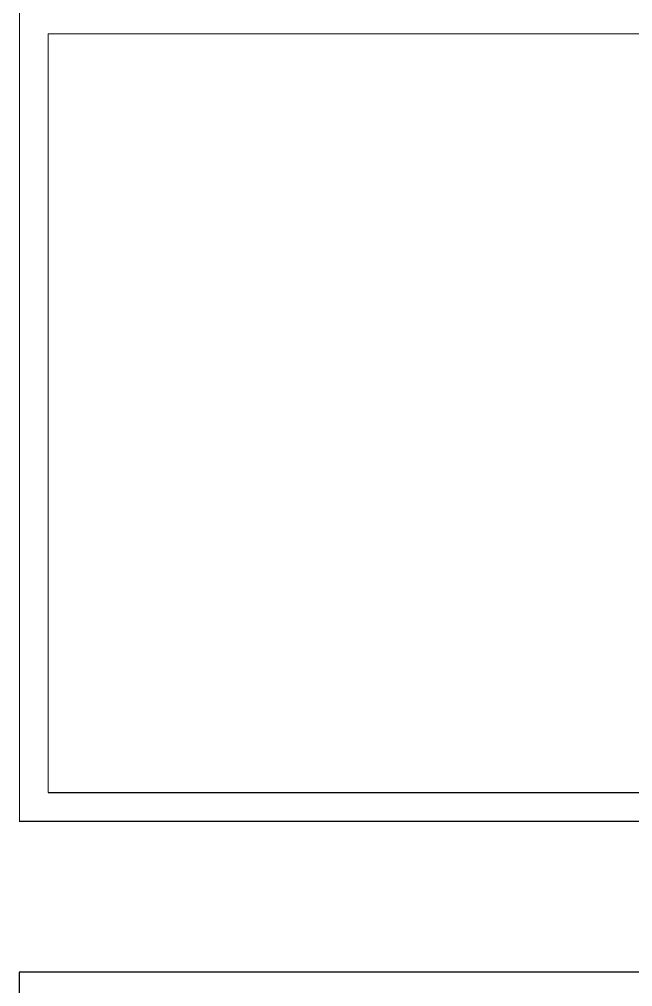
# Model space of a CAD drawing. Header units: inches. Extents: x -1851 to 6314, y -1304 to 4687.
# Drawn here: x -1850.6 to -1816.5, y 992.3 to 1046.1 of the extents above; entities that cross this region are included whole.
import ezdxf

# ---------------------------------------------------------------- set-up
doc = ezdxf.new("R2010")
doc.units = ezdxf.units.IN
doc.header["$MEASUREMENT"] = 0
doc.layers.add('E-ARRY-TABL', color=9, linetype='Continuous')

# ---------------------------------------------------------------- blocks, each defined once
blk = doc.blocks.new('2.2.1_8 Mid Plan View')
at = {"color": 7, "linetype": 'Continuous', "lineweight": 15}
for p, q in [((-0.3006, -3.7368), (-0.3006, 2.6804)), ((0.3011, 2.6804), (0.3011, -3.7368)), ((0.4159, 2.5656), (0.4159, -3.622)), ((3.4408, -3.622), (3.4408, 2.5656)), ((0.4159, -3.622), (3.4408, -3.622)), ((0.3011, -3.7368), (3.5556, -3.7368))]:
    blk.add_line(p, q, dxfattribs=at)

msp = doc.modelspace()

# ---------------------------------------------------------------- linework, layer by layer
at = {"layer": 'E-ARRY-TABL'}
for p, q in [((-1849.02781, 1003.11713), (-1762.69238, 1003.11713)), ((-1850.63001, 1001.51493), (-1761.09018, 1001.51493)), ((-1850.63001, 993.11943), (-1850.63001, 947.70864)), ((-1761.09018, 993.11943), (-1850.63001, 993.11943))]:
    msp.add_line(p, q, dxfattribs=at)

# ---------------------------------------------------------------- block references
at = {"layer": 'E-ARRY-TABL', "xscale": -13.95298604562408, "yscale": 13.95298604562408, "zscale": 13.95298604562408, "rotation": 270}
msp.add_blockref('2.2.1_8 Mid Plan View', (-1798.49, 997.31383), dxfattribs=at)

doc.saveas('drawing.dxf')
